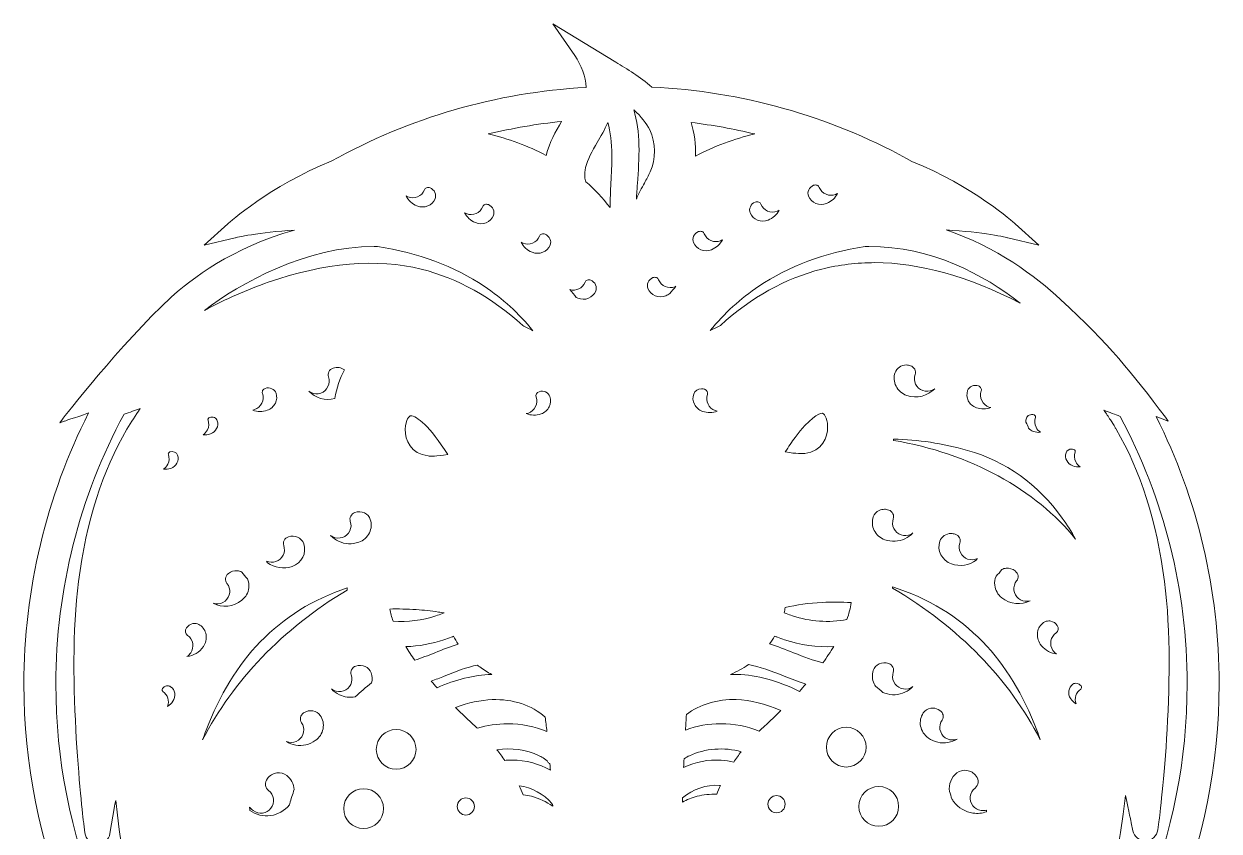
# Model space of a CAD drawing. Header units: millimetres. Extents: x 12 to 1208, y -339 to -12.
# Drawn here: x 924.1 to 1208.4, y -217.9 to -26 of the extents above; entities that cross this region are included whole.
import ezdxf

# ---------------------------------------------------------------- set-up
doc = ezdxf.new("R2010")
doc.units = ezdxf.units.MM
doc.header["$MEASUREMENT"] = 0
doc.layers.add('Layer 1', color=7, linetype='Continuous')

msp = doc.modelspace()

# ---------------------------------------------------------------- linework, layer by layer
at = {"layer": 'Layer 1', "lineweight": 0}
for points, knots in [([(1193.37, -119.29), (1193.37, -119.29), (1196.27, -120.38), (1196.27, -120.38), (1196.27, -120.38), (1195.59, -119.48), (1195.59, -119.48), (1187.51, -108.81), (1182.37, -102.26), (1170.65, -91.47), (1164.73, -86.02), (1155.32, -78.9), (1143.41, -74.96), (1152.22, -75.4), (1158.07, -76.81), (1158.13, -76.82), (1158.13, -76.82), (1165.46, -78.61), (1165.46, -78.61), (1165.46, -78.61), (1159.82, -73.47), (1159.82, -73.47), (1159.72, -73.38), (1149.64, -64.37), (1135.31, -58.65), (1135.31, -58.65), (1134.03, -57.95), (1134.03, -57.95), (1115.3, -47.76), (1094.91, -42.05), (1073.42, -40.99), (1070.67, -38.58), (1067.59, -36.71), (1064.86, -35.06), (1064.86, -35.06), (1049.9, -25.98), (1049.9, -25.98), (1049.9, -25.98), (1055.11, -33.5), (1055.11, -33.5), (1056.73, -35.84), (1057.69, -38.51), (1057.83, -41.06), (1036.29, -42.3), (1015.89, -48.22), (997.21, -58.63), (982.67, -64.42), (972.74, -73.38), (972.64, -73.47), (972.64, -73.47), (967, -78.61), (967, -78.61), (967, -78.61), (974.33, -76.83), (974.33, -76.83), (974.39, -76.81), (980.01, -75.47), (988.45, -75), (973.58, -79.15), (963.74, -86.71), (959.06, -91.02), (947.24, -101.9), (933.43, -119.75), (933.29, -119.93), (933.29, -119.93), (932.63, -120.79), (932.63, -120.79), (932.63, -120.79), (933.65, -120.44), (933.65, -120.44), (933.65, -120.44), (936.04, -119.64), (939.5, -118.47), (929.42, -138.23), (924.1, -160.5), (924.1, -182.93), (924.1, -220.9), (938.89, -256.59), (965.73, -283.43), (986.22, -303.93), (1011.99, -317.5), (1040.25, -322.69), (1052.45, -331.13), (1065.93, -339.01), (1066.07, -339.09), (1066.07, -339.09), (1066.22, -339.18), (1066.22, -339.18), (1066.22, -339.18), (1066.38, -339.1), (1066.38, -339.1), (1066.51, -339.03), (1079.47, -332.46), (1093.16, -322.51), (1121.05, -317.19), (1146.48, -303.68), (1166.73, -283.43), (1193.58, -256.59), (1208.36, -220.9), (1208.36, -182.93), (1208.36, -160.5), (1203.32, -139.09), (1193.37, -119.29)], [0, 0, 0, 0, 1, 1, 1, 2, 2, 2, 3, 3, 3, 4, 4, 4, 5, 5, 5, 6, 6, 6, 7, 7, 7, 8, 8, 8, 9, 9, 9, 10, 10, 10, 11, 11, 11, 12, 12, 12, 13, 13, 13, 14, 14, 14, 15, 15, 15, 16, 16, 16, 17, 17, 17, 18, 18, 18, 19, 19, 19, 20, 20, 20, 21, 21, 21, 22, 22, 22, 23, 23, 23, 24, 24, 24, 25, 25, 25, 26, 26, 26, 27, 27, 27, 28, 28, 28, 29, 29, 29, 30, 30, 30, 31, 31, 31, 32, 32, 32, 33, 33, 33, 34, 34, 34, 34]), ([(1069.77, -67.62), (1069.84, -66.38), (1069.93, -65.14), (1070.02, -63.92), (1070.24, -60.96), (1070.46, -57.89), (1070.38, -54.82), (1070.31, -51.77), (1069.9, -48.96), (1069.18, -46.43), (1070.93, -48), (1072.15, -49.55), (1072.94, -51.19), (1074.41, -54.26), (1074.45, -58.09), (1073.03, -61.18), (1072.66, -62), (1072.17, -62.91), (1071.68, -63.81), (1071.03, -65.03), (1070.35, -66.28), (1069.77, -67.62)], [0, 0, 0, 0, 1, 1, 1, 2, 2, 2, 3, 3, 3, 4, 4, 4, 5, 5, 5, 6, 6, 6, 7, 7, 7, 7]), ([(1051.99, -49.16), (1050.57, -51.61), (1049.09, -54.15), (1048.29, -57.23), (1043.89, -54.94), (1039.28, -53.23), (1034.55, -52.14), (1040.28, -50.77), (1046.12, -49.77), (1052, -49.15), (1052, -49.15), (1052, -49.16), (1051.99, -49.16)], [0, 0, 0, 0, 1, 1, 1, 2, 2, 2, 3, 3, 3, 4, 4, 4, 4]), ([(1057.69, -60.14), (1058.1, -58.24), (1059.31, -56.16), (1060.47, -54.16), (1061.31, -52.72), (1062.22, -51.15), (1062.98, -49.4), (1063.58, -51.64), (1063.9, -54.23), (1063.93, -57.23), (1063.96, -59.36), (1063.84, -61.58), (1063.72, -63.73), (1063.62, -65.68), (1063.51, -67.66), (1063.5, -69.65), (1061.8, -67.38), (1059.87, -65.32), (1057.75, -63.49), (1057.46, -63.04), (1057.36, -61.7), (1057.69, -60.14)], [0, 0, 0, 0, 1, 1, 1, 2, 2, 2, 3, 3, 3, 4, 4, 4, 5, 5, 5, 6, 6, 6, 7, 7, 7, 7]), ([(1097.91, -52.14), (1093.06, -53.26), (1088.34, -55.03), (1083.83, -57.41), (1083.96, -54.69), (1083.6, -51.94), (1082.78, -49.41), (1087.87, -50.03), (1092.93, -50.95), (1097.91, -52.14)], [0, 0, 0, 0, 1, 1, 1, 2, 2, 2, 3, 3, 3, 3]), ([(1015.44, -67.1), (1016.19, -67.4), (1017, -67.39), (1017.74, -67.08), (1018.48, -66.76), (1019.05, -66.18), (1019.35, -65.44), (1019.44, -65.21), (1019.62, -65.04), (1019.86, -64.94), (1020.12, -64.83), (1020.42, -64.83), (1020.69, -64.95), (1021.22, -65.16), (1021.63, -65.55), (1021.85, -66.05), (1022.06, -66.53), (1022.08, -67.06), (1021.89, -67.53), (1021.23, -69.16), (1019.3, -69.92), (1017.59, -69.23), (1016.45, -68.77), (1015.54, -67.94), (1014.99, -66.87), (1015.13, -66.95), (1015.29, -67.03), (1015.44, -67.1)], [0, 0, 0, 0, 1, 1, 1, 2, 2, 2, 3, 3, 3, 4, 4, 4, 5, 5, 5, 6, 6, 6, 7, 7, 7, 8, 8, 8, 9, 9, 9, 9]), ([(1110.76, -65.45), (1110.98, -64.95), (1111.39, -64.56), (1111.92, -64.35), (1112.06, -64.29), (1112.2, -64.26), (1112.34, -64.26), (1112.48, -64.26), (1112.62, -64.29), (1112.75, -64.34), (1112.99, -64.44), (1113.16, -64.61), (1113.26, -64.84), (1113.56, -65.58), (1114.13, -66.16), (1114.87, -66.48), (1115.61, -66.79), (1116.42, -66.8), (1117.16, -66.5), (1117.32, -66.43), (1117.47, -66.36), (1117.62, -66.27), (1117.07, -67.34), (1116.16, -68.17), (1115.01, -68.63), (1113.3, -69.32), (1111.38, -68.56), (1110.72, -66.93), (1110.53, -66.46), (1110.54, -65.93), (1110.76, -65.45)], [0, 0, 0, 0, 1, 1, 1, 2, 2, 2, 3, 3, 3, 4, 4, 4, 5, 5, 5, 6, 6, 6, 7, 7, 7, 8, 8, 8, 9, 9, 9, 10, 10, 10, 10]), ([(1029.33, -71.08), (1030.87, -71.7), (1032.62, -70.95), (1033.24, -69.42), (1033.33, -69.19), (1033.51, -69.02), (1033.75, -68.92), (1034.01, -68.82), (1034.31, -68.82), (1034.58, -68.93), (1035.1, -69.14), (1035.51, -69.53), (1035.73, -70.03), (1035.95, -70.51), (1035.96, -71.04), (1035.77, -71.51), (1035.46, -72.29), (1034.84, -72.9), (1034.04, -73.23), (1033.22, -73.56), (1032.31, -73.55), (1031.48, -73.22), (1030.34, -72.76), (1029.43, -71.92), (1028.88, -70.85), (1029.02, -70.94), (1029.18, -71.02), (1029.33, -71.08)], [0, 0, 0, 0, 1, 1, 1, 2, 2, 2, 3, 3, 3, 4, 4, 4, 5, 5, 5, 6, 6, 6, 7, 7, 7, 8, 8, 8, 9, 9, 9, 9]), ([(1098.46, -68.24), (1098.6, -68.24), (1098.73, -68.27), (1098.86, -68.32), (1099.1, -68.42), (1099.28, -68.59), (1099.37, -68.82), (1099.99, -70.36), (1101.74, -71.1), (1103.27, -70.48), (1103.43, -70.42), (1103.58, -70.34), (1103.73, -70.25), (1103.18, -71.32), (1102.27, -72.16), (1101.13, -72.62), (1099.42, -73.31), (1097.49, -72.54), (1096.83, -70.91), (1096.64, -70.44), (1096.66, -69.91), (1096.88, -69.43), (1097.1, -68.93), (1097.51, -68.54), (1098.03, -68.33), (1098.17, -68.27), (1098.31, -68.24), (1098.46, -68.24)], [0, 0, 0, 0, 1, 1, 1, 2, 2, 2, 3, 3, 3, 4, 4, 4, 5, 5, 5, 6, 6, 6, 7, 7, 7, 8, 8, 8, 9, 9, 9, 9]), ([(1049.25, -78.54), (1048.93, -79.33), (1048.32, -79.93), (1047.51, -80.26), (1046.7, -80.59), (1045.79, -80.58), (1044.96, -80.25), (1043.81, -79.79), (1042.9, -78.95), (1042.35, -77.88), (1042.49, -77.97), (1042.65, -78.05), (1042.81, -78.11), (1043.55, -78.41), (1044.36, -78.41), (1045.1, -78.09), (1045.84, -77.78), (1046.41, -77.2), (1046.71, -76.45), (1046.81, -76.23), (1046.98, -76.05), (1047.22, -75.96), (1047.48, -75.85), (1047.78, -75.85), (1048.06, -75.96), (1048.58, -76.17), (1048.99, -76.57), (1049.22, -77.07), (1049.43, -77.55), (1049.44, -78.07), (1049.25, -78.54)], [0, 0, 0, 0, 1, 1, 1, 2, 2, 2, 3, 3, 3, 4, 4, 4, 5, 5, 5, 6, 6, 6, 7, 7, 7, 8, 8, 8, 9, 9, 9, 10, 10, 10, 10]), ([(1083.39, -76.47), (1083.61, -75.97), (1084.03, -75.57), (1084.55, -75.36), (1084.69, -75.3), (1084.84, -75.28), (1084.98, -75.28), (1085.12, -75.28), (1085.26, -75.3), (1085.39, -75.36), (1085.63, -75.45), (1085.8, -75.63), (1085.89, -75.86), (1086.2, -76.6), (1086.77, -77.18), (1087.51, -77.49), (1088.25, -77.81), (1089.06, -77.81), (1089.8, -77.51), (1089.96, -77.45), (1090.11, -77.37), (1090.26, -77.28), (1089.71, -78.35), (1088.79, -79.19), (1087.65, -79.65), (1085.94, -80.34), (1084.02, -79.57), (1083.36, -77.94), (1083.17, -77.48), (1083.18, -76.95), (1083.39, -76.47)], [0, 0, 0, 0, 1, 1, 1, 2, 2, 2, 3, 3, 3, 4, 4, 4, 5, 5, 5, 6, 6, 6, 7, 7, 7, 8, 8, 8, 9, 9, 9, 10, 10, 10, 10]), ([(1007.42, -78.87), (1007.67, -78.87), (1007.93, -78.87), (1008.17, -78.88), (1017.92, -80.41), (1026.47, -83.59), (1033.58, -88.33), (1037.92, -91.23), (1041.79, -94.77), (1045.14, -98.9), (1044.35, -98.47), (1043.54, -98.06), (1042.73, -97.67), (1035.38, -90.95), (1027.27, -86.45), (1018.61, -84.28), (1008.17, -81.65), (995.58, -82.73), (982.23, -87.38), (977.22, -89.13), (972.13, -91.37), (967.03, -94.07), (975.62, -87.54), (991.24, -78.87), (1007.42, -78.87)], [0, 0, 0, 0, 1, 1, 1, 2, 2, 2, 3, 3, 3, 4, 4, 4, 5, 5, 5, 6, 6, 6, 7, 7, 7, 8, 8, 8, 8]), ([(1124.34, -78.89), (1124.58, -78.88), (1124.82, -78.87), (1125.06, -78.87), (1140.02, -78.87), (1152.41, -85.62), (1161.05, -92.35), (1148.76, -86.03), (1136.96, -82.73), (1126.52, -82.73), (1122.21, -82.73), (1117.95, -83.25), (1113.85, -84.28), (1105.2, -86.45), (1097.09, -90.95), (1089.74, -97.67), (1088.93, -98.06), (1088.13, -98.47), (1087.33, -98.89), (1090.68, -94.77), (1094.55, -91.23), (1098.89, -88.33), (1105.98, -83.6), (1114.49, -80.42), (1124.19, -78.89), (1124.19, -78.89), (1124.34, -78.89), (1124.34, -78.89)], [0, 0, 0, 0, 1, 1, 1, 2, 2, 2, 3, 3, 3, 4, 4, 4, 5, 5, 5, 6, 6, 6, 7, 7, 7, 8, 8, 8, 9, 9, 9, 9]), ([(1060.1, -89.48), (1059.79, -90.25), (1059.17, -90.86), (1058.38, -91.19), (1057.56, -91.52), (1056.64, -91.52), (1055.81, -91.18), (1055.7, -91.14), (1055.6, -91.09), (1055.48, -91.03), (1055, -90.4), (1054.5, -89.77), (1053.98, -89.15), (1055.43, -89.56), (1056.99, -88.81), (1057.57, -87.39), (1057.66, -87.16), (1057.83, -86.98), (1058.08, -86.89), (1058.34, -86.78), (1058.63, -86.78), (1058.91, -86.89), (1059.43, -87.1), (1059.84, -87.5), (1060.06, -88), (1060.28, -88.48), (1060.29, -89.01), (1060.1, -89.48)], [0, 0, 0, 0, 1, 1, 1, 2, 2, 2, 3, 3, 3, 4, 4, 4, 5, 5, 5, 6, 6, 6, 7, 7, 7, 8, 8, 8, 9, 9, 9, 9]), ([(1077.72, -90.09), (1077.42, -90.29), (1077.11, -90.45), (1076.8, -90.58), (1075.96, -90.92), (1075.05, -90.92), (1074.23, -90.59), (1073.43, -90.26), (1072.82, -89.65), (1072.51, -88.88), (1072.32, -88.41), (1072.33, -87.88), (1072.54, -87.4), (1072.77, -86.9), (1073.18, -86.5), (1073.7, -86.29), (1073.84, -86.24), (1073.98, -86.21), (1074.13, -86.21), (1074.27, -86.21), (1074.4, -86.23), (1074.53, -86.29), (1074.77, -86.39), (1074.95, -86.56), (1075.04, -86.79), (1075.66, -88.32), (1077.41, -89.06), (1078.95, -88.44), (1079.03, -88.41), (1079.1, -88.38), (1079.18, -88.34), (1078.68, -88.91), (1078.19, -89.5), (1077.72, -90.09)], [0, 0, 0, 0, 1, 1, 1, 2, 2, 2, 3, 3, 3, 4, 4, 4, 5, 5, 5, 6, 6, 6, 7, 7, 7, 8, 8, 8, 9, 9, 9, 10, 10, 10, 11, 11, 11, 11]), ([(996.54, -109.91), (996.25, -109.08), (996.74, -108.14), (997.64, -107.83), (998.58, -107.5), (999.59, -107.65), (1000.34, -108.2), (999.24, -110.22), (998.46, -112.55), (998.07, -115.04), (995.76, -115.65), (993.39, -114.92), (991.89, -113.29), (992.05, -113.41), (992.22, -113.52), (992.41, -113.61), (993.13, -113.96), (993.94, -114), (994.7, -113.74), (995.46, -113.47), (996.07, -112.93), (996.41, -112.21), (996.76, -111.49), (996.81, -110.67), (996.54, -109.91)], [0, 0, 0, 0, 1, 1, 1, 2, 2, 2, 3, 3, 3, 4, 4, 4, 5, 5, 5, 6, 6, 6, 7, 7, 7, 8, 8, 8, 8]), ([(1136.19, -111.61), (1136.54, -112.33), (1137.15, -112.87), (1137.9, -113.14), (1138.66, -113.4), (1139.48, -113.36), (1140.2, -113.01), (1140.39, -112.92), (1140.56, -112.81), (1140.72, -112.69), (1139.12, -114.43), (1136.51, -115.14), (1134.06, -114.29), (1132.94, -113.9), (1132.04, -113.11), (1131.52, -112.07), (1131.02, -111.06), (1130.94, -109.92), (1131.31, -108.88), (1131.69, -107.79), (1132.76, -107.06), (1133.97, -107.06), (1134.3, -107.06), (1134.64, -107.11), (1134.96, -107.23), (1135.86, -107.54), (1136.36, -108.48), (1136.06, -109.31), (1135.8, -110.07), (1135.85, -110.89), (1136.19, -111.61)], [0, 0, 0, 0, 1, 1, 1, 2, 2, 2, 3, 3, 3, 4, 4, 4, 5, 5, 5, 6, 6, 6, 7, 7, 7, 8, 8, 8, 9, 9, 9, 10, 10, 10, 10]), ([(980.83, -113.84), (980.75, -113.62), (980.77, -113.38), (980.88, -113.15), (981, -112.9), (981.22, -112.71), (981.5, -112.62), (982.03, -112.43), (982.59, -112.46), (983.08, -112.69), (983.55, -112.91), (983.9, -113.29), (984.06, -113.76), (984.33, -114.54), (984.28, -115.39), (983.9, -116.15), (983.51, -116.93), (982.82, -117.53), (981.98, -117.82), (980.84, -118.22), (979.64, -118.2), (978.55, -117.78), (978.7, -117.76), (978.84, -117.72), (978.98, -117.67), (979.74, -117.4), (980.35, -116.86), (980.7, -116.14), (981.05, -115.41), (981.09, -114.6), (980.83, -113.84)], [0, 0, 0, 0, 1, 1, 1, 2, 2, 2, 3, 3, 3, 4, 4, 4, 5, 5, 5, 6, 6, 6, 7, 7, 7, 8, 8, 8, 9, 9, 9, 10, 10, 10, 10]), ([(1049.05, -116.99), (1048.65, -117.78), (1047.96, -118.38), (1047.11, -118.68), (1045.91, -119.1), (1044.67, -119.05), (1043.59, -118.62), (1043.76, -118.59), (1043.92, -118.55), (1044.08, -118.49), (1044.84, -118.23), (1045.45, -117.68), (1045.8, -116.96), (1046.15, -116.24), (1046.19, -115.43), (1045.93, -114.67), (1045.75, -114.17), (1046.06, -113.61), (1046.61, -113.42), (1047.69, -113.04), (1048.86, -113.56), (1049.21, -114.57), (1049.49, -115.36), (1049.43, -116.22), (1049.05, -116.99)], [0, 0, 0, 0, 1, 1, 1, 2, 2, 2, 3, 3, 3, 4, 4, 4, 5, 5, 5, 6, 6, 6, 7, 7, 7, 8, 8, 8, 8]), ([(1083.4, -113.97), (1083.66, -113.21), (1084.42, -112.69), (1085.28, -112.69), (1085.52, -112.69), (1085.76, -112.73), (1086, -112.82), (1086.55, -113.01), (1086.85, -113.57), (1086.68, -114.07), (1086.42, -114.83), (1086.46, -115.64), (1086.81, -116.36), (1087.16, -117.09), (1087.77, -117.63), (1088.52, -117.89), (1088.68, -117.95), (1088.85, -117.99), (1089.02, -118.02), (1087.94, -118.45), (1086.7, -118.5), (1085.5, -118.08), (1084.64, -117.78), (1083.96, -117.18), (1083.56, -116.39), (1083.18, -115.62), (1083.12, -114.76), (1083.4, -113.97)], [0, 0, 0, 0, 1, 1, 1, 2, 2, 2, 3, 3, 3, 4, 4, 4, 5, 5, 5, 6, 6, 6, 7, 7, 7, 8, 8, 8, 9, 9, 9, 9]), ([(1151.91, -115.54), (1152.26, -116.26), (1152.87, -116.8), (1153.62, -117.07), (1153.77, -117.12), (1153.91, -117.16), (1154.06, -117.18), (1152.97, -117.6), (1151.77, -117.62), (1150.63, -117.22), (1149.78, -116.93), (1149.1, -116.33), (1148.71, -115.55), (1148.33, -114.79), (1148.27, -113.94), (1148.55, -113.16), (1148.71, -112.69), (1149.06, -112.31), (1149.53, -112.09), (1149.8, -111.96), (1150.09, -111.9), (1150.4, -111.9), (1150.64, -111.9), (1150.88, -111.94), (1151.11, -112.02), (1151.39, -112.12), (1151.61, -112.3), (1151.73, -112.55), (1151.84, -112.78), (1151.86, -113.02), (1151.78, -113.24), (1151.52, -114), (1151.56, -114.82), (1151.91, -115.54)], [0, 0, 0, 0, 1, 1, 1, 2, 2, 2, 3, 3, 3, 4, 4, 4, 5, 5, 5, 6, 6, 6, 7, 7, 7, 8, 8, 8, 9, 9, 9, 10, 10, 10, 11, 11, 11, 11]), ([(971.1, -278.06), (945.69, -252.65), (931.7, -218.87), (931.7, -182.93), (931.7, -160.46), (937.31, -138.27), (947.93, -118.75), (949.28, -118.29), (950.57, -117.84), (951.78, -117.42), (950.65, -118.99), (949.58, -120.63), (948.59, -122.32), (942.8, -132.15), (938.93, -144.33), (937.08, -158.53), (934.08, -181.7), (938.3, -215.77), (938.34, -216.11), (938.34, -216.11), (938.62, -218.3), (938.62, -218.3), (938.81, -219.77), (940.06, -220.9), (941.52, -220.93), (941.52, -220.93), (941.6, -220.93), (941.6, -220.93), (943.07, -220.93), (944.31, -219.88), (944.56, -218.43), (944.56, -218.43), (945.64, -212.02), (945.64, -212.02), (945.67, -211.91), (945.78, -211.4), (945.96, -210.59), (947.73, -229.64), (952.35, -244.21), (952.41, -244.37), (952.41, -244.37), (956.66, -257.51), (956.66, -257.51), (957.1, -258.88), (958.46, -259.74), (959.9, -259.57), (961.33, -259.38), (962.43, -258.2), (962.51, -256.76), (962.51, -256.76), (962.61, -255), (962.61, -255), (962.61, -254.97), (962.69, -253.52), (962.84, -251.29), (967.4, -263.96), (974.9, -274.15), (980.71, -280.76), (984.24, -284.77), (988.23, -288.71), (992.55, -292.48), (992.89, -293.07), (993.43, -293.53), (994.07, -293.78), (1000.97, -299.62), (1006.76, -303.38), (1008.66, -304.56), (994.79, -297.97), (982, -288.96), (971.1, -278.06)], [0, 0, 0, 0, 1, 1, 1, 2, 2, 2, 3, 3, 3, 4, 4, 4, 5, 5, 5, 6, 6, 6, 7, 7, 7, 8, 8, 8, 9, 9, 9, 10, 10, 10, 11, 11, 11, 12, 12, 12, 13, 13, 13, 14, 14, 14, 15, 15, 15, 16, 16, 16, 17, 17, 17, 18, 18, 18, 19, 19, 19, 20, 20, 20, 21, 21, 21, 22, 22, 22, 23, 23, 23, 23]), ([(1014.81, -122.32), (1014.89, -119.97), (1015.78, -119.15), (1016.1, -119.13), (1017.4, -119.13), (1020.75, -121.61), (1024.89, -128.34), (1022.11, -128.78), (1020.81, -128.75), (1020.25, -128.68), (1016.1, -128.17), (1014.73, -124.93), (1014.81, -122.32)], [0, 0, 0, 0, 1, 1, 1, 2, 2, 2, 3, 3, 3, 4, 4, 4, 4]), ([(1105.18, -127.74), (1105.95, -126.5), (1106.72, -125.34), (1107.5, -124.29), (1110.86, -119.73), (1113.21, -118.52), (1114, -118.52), (1114, -118.52), (1114, -118.52), (1114, -118.52), (1114.29, -118.55), (1115.17, -119.39), (1115.25, -121.71), (1115.34, -124.32), (1113.97, -127.55), (1109.82, -128.07), (1109.26, -128.14), (1107.96, -128.17), (1105.18, -127.74)], [0, 0, 0, 0, 1, 1, 1, 2, 2, 2, 3, 3, 3, 4, 4, 4, 5, 5, 5, 6, 6, 6, 6]), ([(1161.36, -278.06), (1150.47, -288.95), (1137.7, -297.94), (1123.86, -304.54), (1127, -302.59), (1139.93, -294.18), (1151.75, -280.76), (1157.57, -274.15), (1165.07, -263.95), (1169.63, -251.29), (1169.77, -253.45), (1169.85, -254.89), (1169.86, -254.99), (1169.86, -254.99), (1169.95, -256.78), (1169.95, -256.78), (1170.04, -258.23), (1171.14, -259.41), (1172.59, -259.59), (1174.02, -259.76), (1175.37, -258.89), (1175.81, -257.52), (1175.81, -257.52), (1176.35, -255.81), (1176.35, -255.81), (1176.43, -255.57), (1183.49, -233.13), (1186.09, -209.44), (1186.91, -213.2), (1187.47, -215.87), (1187.48, -215.91), (1187.48, -215.91), (1187.87, -217.8), (1187.87, -217.8), (1188.17, -219.22), (1189.45, -220.21), (1190.92, -220.18), (1192.38, -220.13), (1193.59, -219.03), (1193.78, -217.58), (1193.78, -217.58), (1194.03, -215.67), (1194.03, -215.67), (1194.08, -215.34), (1198.45, -182.17), (1195.38, -158.53), (1193.54, -144.33), (1189.67, -132.15), (1183.88, -122.33), (1183.81, -122.21), (1183.75, -122.1), (1183.68, -122), (1183.68, -122), (1183.61, -121.88), (1183.61, -121.88), (1183.3, -121.26), (1182.93, -120.67), (1182.52, -120.12), (1182.01, -119.34), (1181.49, -118.57), (1180.96, -117.81), (1182.34, -118.34), (1183.65, -118.83), (1184.8, -119.27), (1195.24, -138.66), (1200.76, -160.66), (1200.76, -182.93), (1200.76, -218.87), (1186.77, -252.65), (1161.36, -278.06)], [0, 0, 0, 0, 1, 1, 1, 2, 2, 2, 3, 3, 3, 4, 4, 4, 5, 5, 5, 6, 6, 6, 7, 7, 7, 8, 8, 8, 9, 9, 9, 10, 10, 10, 11, 11, 11, 12, 12, 12, 13, 13, 13, 14, 14, 14, 15, 15, 15, 16, 16, 16, 17, 17, 17, 18, 18, 18, 19, 19, 19, 20, 20, 20, 21, 21, 21, 22, 22, 22, 23, 23, 23, 23]), ([(1162.53, -119.71), (1162.64, -119.39), (1162.88, -119.12), (1163.21, -118.97), (1163.56, -118.81), (1163.95, -118.79), (1164.34, -118.93), (1164.49, -118.98), (1164.61, -119.08), (1164.68, -119.22), (1164.72, -119.3), (1164.75, -119.42), (1164.71, -119.55), (1164.44, -120.31), (1164.49, -121.12), (1164.84, -121.84), (1165.08, -122.34), (1165.44, -122.75), (1165.89, -123.05), (1165.32, -123.11), (1164.73, -123.04), (1164.15, -122.84), (1163.72, -122.69), (1163.34, -122.44), (1163.05, -122.11), (1162.94, -121.59), (1162.72, -121.11), (1162.41, -120.68), (1162.38, -120.35), (1162.42, -120.02), (1162.53, -119.71)], [0, 0, 0, 0, 1, 1, 1, 2, 2, 2, 3, 3, 3, 4, 4, 4, 5, 5, 5, 6, 6, 6, 7, 7, 7, 8, 8, 8, 9, 9, 9, 10, 10, 10, 10]), ([(967.77, -122.44), (968.12, -121.72), (968.17, -120.91), (967.9, -120.15), (967.86, -120.02), (967.89, -119.89), (967.93, -119.82), (968, -119.68), (968.12, -119.58), (968.28, -119.52), (968.65, -119.39), (969.05, -119.41), (969.4, -119.57), (969.73, -119.72), (969.97, -119.99), (970.08, -120.31), (970.08, -120.31), (970.08, -120.31), (970.08, -120.31), (970.52, -121.57), (969.79, -122.97), (968.46, -123.44), (967.88, -123.64), (967.29, -123.7), (966.72, -123.65), (967.17, -123.35), (967.53, -122.94), (967.77, -122.44)], [0, 0, 0, 0, 1, 1, 1, 2, 2, 2, 3, 3, 3, 4, 4, 4, 5, 5, 5, 6, 6, 6, 7, 7, 7, 8, 8, 8, 9, 9, 9, 9]), ([(1171.07, -143.49), (1172.18, -145.04), (1173.23, -146.68), (1174.22, -148.43), (1164.87, -136.74), (1148.96, -127.97), (1130.89, -124.99), (1130.91, -124.88), (1130.93, -124.78), (1130.95, -124.67), (1136.73, -124.79), (1142.63, -125.69), (1148.5, -127.35), (1157.65, -129.93), (1165.24, -135.36), (1171.07, -143.49)], [0, 0, 0, 0, 1, 1, 1, 2, 2, 2, 3, 3, 3, 4, 4, 4, 5, 5, 5, 5]), ([(958.33, -130.65), (958.68, -129.92), (958.73, -129.11), (958.46, -128.35), (958.38, -128.11), (958.55, -127.83), (958.83, -127.73), (959.59, -127.46), (960.4, -127.82), (960.64, -128.51), (961.08, -129.77), (960.36, -131.18), (959.02, -131.64), (958.46, -131.84), (957.87, -131.9), (957.29, -131.84), (957.74, -131.55), (958.1, -131.14), (958.33, -130.65)], [0, 0, 0, 0, 1, 1, 1, 2, 2, 2, 3, 3, 3, 4, 4, 4, 5, 5, 5, 6, 6, 6, 6]), ([(1171.97, -127.91), (1172.15, -127.39), (1172.67, -127.04), (1173.27, -127.04), (1173.44, -127.04), (1173.61, -127.07), (1173.77, -127.13), (1174.06, -127.23), (1174.23, -127.52), (1174.14, -127.75), (1173.88, -128.51), (1173.93, -129.32), (1174.27, -130.05), (1174.51, -130.54), (1174.87, -130.95), (1175.31, -131.24), (1174.74, -131.3), (1174.14, -131.24), (1173.58, -131.04), (1172.25, -130.58), (1171.53, -129.17), (1171.97, -127.91)], [0, 0, 0, 0, 1, 1, 1, 2, 2, 2, 3, 3, 3, 4, 4, 4, 5, 5, 5, 6, 6, 6, 7, 7, 7, 7]), ([(1001.73, -144.23), (1001.6, -143.83), (1001.63, -143.4), (1001.82, -143.02), (1002.02, -142.61), (1002.38, -142.29), (1002.83, -142.14), (1003.58, -141.88), (1004.38, -141.91), (1005.08, -142.24), (1005.75, -142.55), (1006.25, -143.1), (1006.49, -143.79), (1006.85, -144.83), (1006.78, -145.97), (1006.27, -146.98), (1005.76, -148.02), (1004.85, -148.81), (1003.73, -149.2), (1002.15, -149.75), (1000.45, -149.67), (998.96, -148.98), (998.23, -148.63), (997.59, -148.16), (997.06, -147.59), (997.23, -147.71), (997.41, -147.82), (997.6, -147.92), (998.32, -148.26), (999.13, -148.31), (999.89, -148.05), (1000.65, -147.78), (1001.26, -147.24), (1001.6, -146.52), (1001.95, -145.8), (1002, -144.98), (1001.73, -144.23)], [0, 0, 0, 0, 1, 1, 1, 2, 2, 2, 3, 3, 3, 4, 4, 4, 5, 5, 5, 6, 6, 6, 7, 7, 7, 8, 8, 8, 9, 9, 9, 10, 10, 10, 11, 11, 11, 12, 12, 12, 12]), ([(1131, -145.92), (1131.35, -146.64), (1131.96, -147.18), (1132.72, -147.45), (1133.48, -147.71), (1134.29, -147.67), (1135.01, -147.32), (1135.2, -147.22), (1135.38, -147.11), (1135.54, -146.99), (1135.02, -147.56), (1134.38, -148.03), (1133.65, -148.38), (1132.15, -149.07), (1130.46, -149.15), (1128.87, -148.6), (1127.75, -148.21), (1126.85, -147.42), (1126.34, -146.38), (1125.83, -145.37), (1125.75, -144.23), (1126.12, -143.19), (1126.36, -142.5), (1126.86, -141.95), (1127.53, -141.64), (1127.92, -141.46), (1128.34, -141.36), (1128.77, -141.36), (1129.11, -141.36), (1129.45, -141.42), (1129.78, -141.54), (1130.22, -141.69), (1130.58, -142.01), (1130.79, -142.42), (1130.98, -142.8), (1131.01, -143.23), (1130.87, -143.62), (1130.61, -144.38), (1130.66, -145.2), (1131, -145.92)], [0, 0, 0, 0, 1, 1, 1, 2, 2, 2, 3, 3, 3, 4, 4, 4, 5, 5, 5, 6, 6, 6, 7, 7, 7, 8, 8, 8, 9, 9, 9, 10, 10, 10, 11, 11, 11, 12, 12, 12, 13, 13, 13, 13]), ([(985.9, -149.98), (985.76, -149.58), (985.79, -149.16), (985.98, -148.77), (986.19, -148.36), (986.55, -148.04), (987, -147.89), (988.51, -147.36), (990.15, -148.1), (990.65, -149.54), (991.42, -151.72), (990.18, -154.15), (987.9, -154.95), (985.91, -155.65), (983.67, -155.3), (982.03, -154.06), (981.94, -153.93), (981.85, -153.8), (981.76, -153.67), (981.76, -153.67), (981.76, -153.67), (981.76, -153.67), (982.49, -154.02), (983.3, -154.06), (984.05, -153.8), (984.81, -153.53), (985.42, -152.99), (985.77, -152.27), (986.12, -151.55), (986.16, -150.73), (985.9, -149.98)], [0, 0, 0, 0, 1, 1, 1, 2, 2, 2, 3, 3, 3, 4, 4, 4, 5, 5, 5, 6, 6, 6, 7, 7, 7, 8, 8, 8, 9, 9, 9, 10, 10, 10, 10]), ([(1146.84, -151.67), (1147.19, -152.39), (1147.8, -152.93), (1148.55, -153.2), (1149.31, -153.46), (1150.12, -153.42), (1150.84, -153.07), (1150.84, -153.07), (1150.84, -153.07), (1150.84, -153.07), (1150.75, -153.2), (1150.67, -153.33), (1150.58, -153.46), (1148.94, -154.7), (1146.7, -155.05), (1144.71, -154.35), (1142.43, -153.55), (1141.19, -151.12), (1141.95, -148.94), (1142.34, -147.85), (1143.4, -147.12), (1144.61, -147.12), (1144.95, -147.12), (1145.29, -147.17), (1145.61, -147.29), (1146.06, -147.44), (1146.42, -147.76), (1146.63, -148.17), (1146.82, -148.56), (1146.85, -148.98), (1146.71, -149.38), (1146.45, -150.13), (1146.49, -150.95), (1146.84, -151.67)], [0, 0, 0, 0, 1, 1, 1, 2, 2, 2, 3, 3, 3, 4, 4, 4, 5, 5, 5, 6, 6, 6, 7, 7, 7, 8, 8, 8, 9, 9, 9, 10, 10, 10, 11, 11, 11, 11]), ([(972.4, -158.97), (972.14, -158.65), (972.02, -158.23), (972.07, -157.8), (972.13, -157.35), (972.36, -156.93), (972.73, -156.63), (973.34, -156.14), (974.11, -155.9), (974.88, -155.97), (975.24, -156.01), (975.59, -156.11), (975.91, -156.28), (976.31, -156.85), (976.78, -157.39), (977.29, -157.88), (977.58, -158.55), (977.69, -159.29), (977.6, -160.04), (977.46, -161.19), (976.88, -162.23), (975.96, -162.98), (973.94, -164.61), (971.24, -164.82), (969.15, -163.71), (969.34, -163.77), (969.54, -163.82), (969.75, -163.84), (970.54, -163.92), (971.32, -163.69), (971.95, -163.19), (973.24, -162.15), (973.44, -160.26), (972.4, -158.97)], [0, 0, 0, 0, 1, 1, 1, 2, 2, 2, 3, 3, 3, 4, 4, 4, 5, 5, 5, 6, 6, 6, 7, 7, 7, 8, 8, 8, 9, 9, 9, 10, 10, 10, 11, 11, 11, 11]), ([(1160.66, -162.59), (1161.28, -163.09), (1162.06, -163.32), (1162.86, -163.24), (1163.07, -163.22), (1163.27, -163.17), (1163.46, -163.11), (1161.36, -164.21), (1158.67, -164.01), (1156.65, -162.38), (1155.73, -161.64), (1155.15, -160.59), (1155.01, -159.44), (1154.92, -158.69), (1155.03, -157.95), (1155.32, -157.28), (1155.83, -156.79), (1156.29, -156.25), (1156.7, -155.68), (1157.02, -155.51), (1157.37, -155.41), (1157.73, -155.37), (1158.5, -155.3), (1159.27, -155.54), (1159.88, -156.03), (1160.25, -156.33), (1160.48, -156.75), (1160.54, -157.2), (1160.59, -157.63), (1160.47, -158.05), (1160.21, -158.37), (1159.17, -159.66), (1159.37, -161.55), (1160.66, -162.59)], [0, 0, 0, 0, 1, 1, 1, 2, 2, 2, 3, 3, 3, 4, 4, 4, 5, 5, 5, 6, 6, 6, 7, 7, 7, 8, 8, 8, 9, 9, 9, 10, 10, 10, 11, 11, 11, 11]), ([(966.61, -196.2), (966.89, -195.41), (967.17, -194.62), (967.46, -193.85), (970.61, -185.5), (974.93, -178.44), (980.31, -172.88), (985.94, -167.06), (992.89, -162.75), (1000.99, -160.06), (1000.98, -160.23), (1000.97, -160.4), (1000.96, -160.57), (985.61, -169.79), (973.81, -182.12), (966.61, -196.2)], [0, 0, 0, 0, 1, 1, 1, 2, 2, 2, 3, 3, 3, 4, 4, 4, 5, 5, 5, 5]), ([(1130.71, -160.1), (1130.7, -160), (1130.69, -159.9), (1130.68, -159.8), (1139.12, -162.47), (1146.34, -166.87), (1152.15, -172.88), (1157.53, -178.44), (1161.86, -185.5), (1165.01, -193.85), (1165.29, -194.61), (1165.57, -195.39), (1165.84, -196.17), (1158.53, -181.85), (1146.45, -169.37), (1130.71, -160.1)], [0, 0, 0, 0, 1, 1, 1, 2, 2, 2, 3, 3, 3, 4, 4, 4, 5, 5, 5, 5]), ([(1113.99, -163.5), (1116.23, -163.39), (1118.48, -163.41), (1120.85, -163.56), (1120.68, -164.83), (1120.34, -166.18), (1119.84, -167.59), (1115.56, -168.38), (1110.99, -168.06), (1106.92, -166.7), (1106.42, -166.53), (1105.9, -166.34), (1105.39, -166.15), (1105.23, -166.09), (1105.07, -166.03), (1104.9, -165.97), (1105, -165.56), (1105.08, -165.15), (1105.16, -164.74), (1107.86, -164.07), (1110.76, -163.66), (1113.99, -163.5)], [0, 0, 0, 0, 1, 1, 1, 2, 2, 2, 3, 3, 3, 4, 4, 4, 5, 5, 5, 6, 6, 6, 7, 7, 7, 7]), ([(1017.43, -165.22), (1019.18, -165.33), (1020.94, -165.52), (1022.67, -165.78), (1023.11, -165.85), (1023.57, -165.92), (1024.03, -166), (1023.89, -166.05), (1023.76, -166.1), (1023.63, -166.15), (1023.13, -166.33), (1022.61, -166.53), (1022.1, -166.7), (1018.89, -167.77), (1015.38, -168.21), (1011.93, -167.95), (1011.57, -166.97), (1011.29, -166.01), (1011.1, -165.08), (1013.12, -165.03), (1015.2, -165.08), (1017.43, -165.22)], [0, 0, 0, 0, 1, 1, 1, 2, 2, 2, 3, 3, 3, 4, 4, 4, 5, 5, 5, 6, 6, 6, 7, 7, 7, 7]), ([(962.76, -169.57), (963.13, -169.03), (963.67, -168.67), (964.3, -168.54), (964.45, -168.52), (964.6, -168.5), (964.74, -168.5), (965.18, -168.5), (965.61, -168.63), (965.97, -168.88), (966.75, -169.41), (967.26, -170.23), (967.43, -171.19), (967.59, -172.16), (967.37, -173.16), (966.8, -173.99), (965.85, -175.36), (964.4, -176.18), (962.89, -176.35), (963.24, -176.14), (963.54, -175.85), (963.77, -175.51), (964.23, -174.85), (964.4, -174.05), (964.25, -173.27), (964.11, -172.48), (963.66, -171.79), (963, -171.34), (962.46, -170.96), (962.34, -170.17), (962.76, -169.57)], [0, 0, 0, 0, 1, 1, 1, 2, 2, 2, 3, 3, 3, 4, 4, 4, 5, 5, 5, 6, 6, 6, 7, 7, 7, 8, 8, 8, 9, 9, 9, 10, 10, 10, 10]), ([(1168.84, -174.91), (1169.07, -175.25), (1169.37, -175.54), (1169.72, -175.75), (1169.57, -175.74), (1169.42, -175.71), (1169.27, -175.68), (1167.86, -175.4), (1166.64, -174.59), (1165.81, -173.39), (1165.24, -172.56), (1165.02, -171.57), (1165.18, -170.59), (1165.34, -169.63), (1165.86, -168.82), (1166.63, -168.28), (1167, -168.03), (1167.42, -167.9), (1167.86, -167.9), (1168.01, -167.9), (1168.16, -167.92), (1168.31, -167.95), (1168.94, -168.07), (1169.48, -168.43), (1169.85, -168.97), (1170.26, -169.57), (1170.15, -170.36), (1169.6, -170.74), (1168.94, -171.19), (1168.5, -171.88), (1168.36, -172.67), (1168.21, -173.45), (1168.38, -174.25), (1168.84, -174.91)], [0, 0, 0, 0, 1, 1, 1, 2, 2, 2, 3, 3, 3, 4, 4, 4, 5, 5, 5, 6, 6, 6, 7, 7, 7, 8, 8, 8, 9, 9, 9, 10, 10, 10, 11, 11, 11, 11]), ([(1017.07, -177.24), (1016.29, -176.15), (1015.57, -175.06), (1014.93, -174.01), (1018.04, -173.91), (1021.09, -173.36), (1024.01, -172.38), (1024.6, -172.19), (1025.19, -171.97), (1025.71, -171.78), (1025.9, -171.7), (1026.1, -171.63), (1026.29, -171.56), (1026.62, -172.19), (1026.98, -172.81), (1027.39, -173.42), (1025.51, -174.01), (1023.67, -174.74), (1021.87, -175.46), (1020.28, -176.09), (1018.64, -176.73), (1017.07, -177.24)], [0, 0, 0, 0, 1, 1, 1, 2, 2, 2, 3, 3, 3, 4, 4, 4, 5, 5, 5, 6, 6, 6, 7, 7, 7, 7]), ([(1107.14, -175.45), (1105.28, -174.72), (1103.38, -173.96), (1101.44, -173.36), (1101.87, -172.77), (1102.27, -172.16), (1102.64, -171.53), (1102.86, -171.61), (1103.09, -171.69), (1103.32, -171.78), (1103.84, -171.97), (1104.42, -172.19), (1105.01, -172.38), (1108.74, -173.64), (1112.69, -174.19), (1116.73, -173.99), (1115.96, -175.25), (1115.09, -176.54), (1114.13, -177.86), (1111.94, -177.35), (1109.6, -176.43), (1107.14, -175.45)], [0, 0, 0, 0, 1, 1, 1, 2, 2, 2, 3, 3, 3, 4, 4, 4, 5, 5, 5, 6, 6, 6, 7, 7, 7, 7]), ([(999.18, -185.47), (998.44, -185.12), (997.8, -184.65), (997.28, -184.08), (997.45, -184.2), (997.62, -184.32), (997.82, -184.41), (998.54, -184.75), (999.35, -184.8), (1000.11, -184.54), (1000.86, -184.27), (1001.47, -183.73), (1001.82, -183.01), (1002.17, -182.29), (1002.21, -181.47), (1001.95, -180.71), (1001.81, -180.32), (1001.84, -179.89), (1002.03, -179.51), (1002.24, -179.1), (1002.6, -178.78), (1003.05, -178.63), (1003.8, -178.37), (1004.59, -178.4), (1005.29, -178.73), (1005.96, -179.04), (1006.47, -179.59), (1006.71, -180.28), (1006.97, -181.04), (1007.01, -181.85), (1006.8, -182.63), (1005.44, -183.69), (1004.13, -184.81), (1002.89, -185.96), (1001.62, -186.18), (1000.34, -186.01), (999.18, -185.47)], [0, 0, 0, 0, 1, 1, 1, 2, 2, 2, 3, 3, 3, 4, 4, 4, 5, 5, 5, 6, 6, 6, 7, 7, 7, 8, 8, 8, 9, 9, 9, 10, 10, 10, 11, 11, 11, 12, 12, 12, 12]), ([(1024.09, -181.03), (1026.86, -179.93), (1029.48, -178.89), (1031.95, -178.41), (1032.14, -178.56), (1032.32, -178.71), (1032.51, -178.85), (1033.41, -179.5), (1034.36, -180.09), (1035.36, -180.61), (1035.32, -180.61), (1035.29, -180.61), (1035.26, -180.61), (1031.14, -180.76), (1026.8, -181.82), (1022.35, -183.78), (1021.88, -183.26), (1021.43, -182.74), (1020.99, -182.23), (1022.04, -181.84), (1023.08, -181.43), (1024.09, -181.03)], [0, 0, 0, 0, 1, 1, 1, 2, 2, 2, 3, 3, 3, 4, 4, 4, 5, 5, 5, 6, 6, 6, 7, 7, 7, 7]), ([(1093.75, -180.61), (1093.44, -180.6), (1093.13, -180.6), (1092.83, -180.6), (1092.6, -180.6), (1092.37, -180.6), (1092.15, -180.61), (1093.65, -179.99), (1095.09, -179.21), (1096.42, -178.3), (1099.07, -178.71), (1101.92, -179.84), (1104.93, -181.03), (1106.6, -181.69), (1108.32, -182.37), (1110.06, -182.94), (1109.57, -183.51), (1109.06, -184.08), (1108.54, -184.65), (1103.44, -182.14), (1098.47, -180.78), (1093.75, -180.61)], [0, 0, 0, 0, 1, 1, 1, 2, 2, 2, 3, 3, 3, 4, 4, 4, 5, 5, 5, 6, 6, 6, 7, 7, 7, 7]), ([(1126.12, -179.68), (1126.36, -178.99), (1126.86, -178.44), (1127.53, -178.13), (1128.23, -177.8), (1129.03, -177.77), (1129.78, -178.03), (1130.22, -178.18), (1130.58, -178.5), (1130.79, -178.91), (1130.98, -179.29), (1131.01, -179.72), (1130.87, -180.11), (1130.61, -180.87), (1130.66, -181.69), (1131, -182.41), (1131.35, -183.13), (1131.96, -183.67), (1132.71, -183.94), (1133.47, -184.2), (1134.29, -184.16), (1135.01, -183.81), (1135.2, -183.72), (1135.38, -183.61), (1135.54, -183.48), (1135.02, -184.05), (1134.38, -184.52), (1133.65, -184.87), (1132.15, -185.56), (1130.46, -185.64), (1128.87, -185.09), (1128.72, -185.03), (1128.56, -184.97), (1128.38, -184.88), (1127.82, -184.38), (1127.24, -183.89), (1126.66, -183.42), (1126.54, -183.25), (1126.43, -183.06), (1126.34, -182.87), (1125.83, -181.86), (1125.75, -180.72), (1126.12, -179.68)], [0, 0, 0, 0, 1, 1, 1, 2, 2, 2, 3, 3, 3, 4, 4, 4, 5, 5, 5, 6, 6, 6, 7, 7, 7, 8, 8, 8, 9, 9, 9, 10, 10, 10, 11, 11, 11, 12, 12, 12, 13, 13, 13, 14, 14, 14, 14]), ([(957.09, -183.97), (957.31, -183.64), (957.65, -183.42), (958.03, -183.34), (958.12, -183.33), (958.2, -183.32), (958.29, -183.32), (958.55, -183.32), (958.79, -183.39), (959, -183.54), (959.52, -183.9), (959.87, -184.45), (959.98, -185.08), (960.09, -185.75), (959.94, -186.44), (959.54, -187.01), (959.2, -187.51), (958.76, -187.91), (958.27, -188.21), (958.74, -186.95), (958.31, -185.48), (957.16, -184.69), (957.04, -184.61), (957, -184.49), (956.99, -184.41), (956.96, -184.26), (957, -184.1), (957.09, -183.97)], [0, 0, 0, 0, 1, 1, 1, 2, 2, 2, 3, 3, 3, 4, 4, 4, 5, 5, 5, 6, 6, 6, 7, 7, 7, 8, 8, 8, 9, 9, 9, 9]), ([(1175.52, -183.37), (1175.61, -183.51), (1175.65, -183.66), (1175.62, -183.81), (1175.61, -183.89), (1175.57, -184.01), (1175.45, -184.09), (1174.3, -184.88), (1173.87, -186.34), (1174.34, -187.59), (1173.84, -187.3), (1173.41, -186.9), (1173.07, -186.41), (1172.67, -185.84), (1172.52, -185.15), (1172.63, -184.49), (1172.74, -183.85), (1173.09, -183.3), (1173.61, -182.94), (1173.89, -182.74), (1174.23, -182.67), (1174.58, -182.75), (1174.96, -182.82), (1175.29, -183.04), (1175.52, -183.37)], [0, 0, 0, 0, 1, 1, 1, 2, 2, 2, 3, 3, 3, 4, 4, 4, 5, 5, 5, 6, 6, 6, 7, 7, 7, 8, 8, 8, 8]), ([(1035.47, -186.61), (1040.34, -186.44), (1044.91, -187.95), (1048.09, -190.77), (1048.22, -191.83), (1048.36, -192.95), (1048.49, -194.21), (1045.64, -192.99), (1042.43, -192.35), (1039.17, -192.35), (1036.69, -192.35), (1034.27, -192.71), (1031.96, -193.42), (1031.78, -193.24), (1031.6, -193.08), (1031.43, -192.92), (1029.8, -191.41), (1028.23, -189.92), (1026.77, -188.45), (1029.79, -187.33), (1032.72, -186.71), (1035.47, -186.61)], [0, 0, 0, 0, 1, 1, 1, 2, 2, 2, 3, 3, 3, 4, 4, 4, 5, 5, 5, 6, 6, 6, 7, 7, 7, 7]), ([(1081.68, -190.15), (1084.8, -187.74), (1089.1, -186.46), (1093.54, -186.61), (1096.88, -186.73), (1100.44, -187.61), (1104.14, -189.22), (1102.91, -190.44), (1101.61, -191.68), (1100.26, -192.92), (1099.85, -193.3), (1099.43, -193.7), (1099.01, -194.11), (1096.1, -192.92), (1092.96, -192.33), (1089.84, -192.33), (1086.97, -192.33), (1084.11, -192.83), (1081.45, -193.84), (1081.51, -192.67), (1081.59, -191.4), (1081.68, -190.15)], [0, 0, 0, 0, 1, 1, 1, 2, 2, 2, 3, 3, 3, 4, 4, 4, 5, 5, 5, 6, 6, 6, 7, 7, 7, 7]), ([(988.74, -197.41), (987.94, -197.28), (987.2, -196.99), (986.54, -196.58), (986.73, -196.66), (986.93, -196.72), (987.14, -196.75), (987.93, -196.9), (988.73, -196.72), (989.39, -196.27), (990.04, -195.81), (990.48, -195.12), (990.63, -194.33), (990.77, -193.54), (990.59, -192.75), (990.14, -192.09), (989.63, -191.36), (989.85, -190.32), (990.63, -189.78), (991.28, -189.33), (992.06, -189.15), (992.82, -189.28), (993.55, -189.4), (994.18, -189.79), (994.6, -190.39), (995.23, -191.3), (995.46, -192.41), (995.25, -193.52), (995.03, -194.66), (994.37, -195.66), (993.4, -196.34), (992.02, -197.3), (990.37, -197.68), (988.74, -197.41)], [0, 0, 0, 0, 1, 1, 1, 2, 2, 2, 3, 3, 3, 4, 4, 4, 5, 5, 5, 6, 6, 6, 7, 7, 7, 8, 8, 8, 9, 9, 9, 10, 10, 10, 11, 11, 11, 11]), ([(1139.21, -195.74), (1138.24, -195.06), (1137.58, -194.06), (1137.36, -192.92), (1137.15, -191.81), (1137.38, -190.7), (1138.01, -189.79), (1138.42, -189.19), (1139.06, -188.8), (1139.79, -188.68), (1139.95, -188.65), (1140.11, -188.64), (1140.27, -188.64), (1140.87, -188.64), (1141.46, -188.82), (1141.98, -189.18), (1142.76, -189.72), (1142.98, -190.76), (1142.47, -191.49), (1142.02, -192.15), (1141.84, -192.94), (1141.98, -193.73), (1142.12, -194.52), (1142.56, -195.21), (1143.22, -195.66), (1143.88, -196.12), (1144.67, -196.3), (1145.46, -196.16), (1145.67, -196.12), (1145.88, -196.06), (1146.07, -195.98), (1145.41, -196.39), (1144.67, -196.68), (1143.87, -196.81), (1142.24, -197.08), (1140.59, -196.7), (1139.21, -195.74)], [0, 0, 0, 0, 1, 1, 1, 2, 2, 2, 3, 3, 3, 4, 4, 4, 5, 5, 5, 6, 6, 6, 7, 7, 7, 8, 8, 8, 9, 9, 9, 10, 10, 10, 11, 11, 11, 12, 12, 12, 12]), ([(1119.68, -202.63), (1117.07, -202.63), (1114.95, -200.51), (1114.95, -197.9), (1114.95, -195.3), (1117.07, -193.18), (1119.68, -193.18), (1122.28, -193.18), (1124.4, -195.3), (1124.4, -197.9), (1124.4, -200.51), (1122.28, -202.63), (1119.68, -202.63)], [0, 0, 0, 0, 1, 1, 1, 2, 2, 2, 3, 3, 3, 4, 4, 4, 4]), ([(1012.63, -193.71), (1015.24, -193.71), (1017.36, -195.83), (1017.36, -198.44), (1017.36, -201.05), (1015.24, -203.17), (1012.63, -203.17), (1010.03, -203.17), (1007.91, -201.05), (1007.91, -198.44), (1007.91, -195.83), (1010.03, -193.71), (1012.63, -193.71)], [0, 0, 0, 0, 1, 1, 1, 2, 2, 2, 3, 3, 3, 4, 4, 4, 4]), ([(1049.31, -203.39), (1046.54, -201.82), (1043.38, -200.97), (1040.23, -200.97), (1039.85, -200.97), (1039.47, -200.98), (1039.09, -201.01), (1038.88, -201.02), (1038.67, -201.04), (1038.47, -201.06), (1037.88, -200.19), (1037.26, -199.34), (1036.6, -198.51), (1040.06, -198.02), (1043.56, -198.51), (1046.61, -199.94), (1047.01, -200.13), (1048.21, -200.69), (1048.74, -201.44), (1048.86, -201.62), (1049.02, -201.78), (1049.2, -201.91), (1049.24, -202.4), (1049.28, -202.89), (1049.31, -203.39)], [0, 0, 0, 0, 1, 1, 1, 2, 2, 2, 3, 3, 3, 4, 4, 4, 5, 5, 5, 6, 6, 6, 7, 7, 7, 8, 8, 8, 8]), ([(1081.1, -200.67), (1081.55, -200.36), (1082.04, -200.11), (1082.4, -199.94), (1086.1, -198.21), (1090.61, -197.87), (1094.72, -198.99), (1094.09, -199.81), (1093.49, -200.65), (1092.93, -201.5), (1092, -201.24), (1090.99, -201.08), (1089.93, -201.01), (1086.93, -200.8), (1083.82, -201.41), (1081.01, -202.72), (1081.04, -202.03), (1081.07, -201.35), (1081.1, -200.67)], [0, 0, 0, 0, 1, 1, 1, 2, 2, 2, 3, 3, 3, 4, 4, 4, 5, 5, 5, 6, 6, 6, 6]), ([(987.31, -211.37), (987.28, -211.46), (987.26, -211.55), (987.24, -211.64), (986.11, -213.03), (984.54, -213.93), (982.79, -214.19), (981.01, -214.44), (979.27, -214), (977.87, -212.94), (977.82, -212.69), (977.78, -212.43), (977.75, -212.17), (978.03, -212.46), (978.32, -212.74), (978.65, -212.99), (979.29, -213.48), (980.08, -213.69), (980.87, -213.58), (981.67, -213.47), (982.37, -213.06), (982.86, -212.43), (983.86, -211.11), (983.61, -209.23), (982.3, -208.22), (981.89, -207.91), (981.63, -207.45), (981.57, -206.93), (981.5, -206.37), (981.66, -205.82), (982.01, -205.36), (982.56, -204.64), (983.35, -204.17), (984.24, -204.04), (985.09, -203.92), (985.93, -204.13), (986.6, -204.64), (987.64, -205.43), (988.29, -206.64), (988.4, -207.97), (988, -209.1), (987.64, -210.24), (987.31, -211.37)], [0, 0, 0, 0, 1, 1, 1, 2, 2, 2, 3, 3, 3, 4, 4, 4, 5, 5, 5, 6, 6, 6, 7, 7, 7, 8, 8, 8, 9, 9, 9, 10, 10, 10, 11, 11, 11, 12, 12, 12, 13, 13, 13, 14, 14, 14, 14]), ([(1146.01, -204.04), (1146.68, -203.53), (1147.52, -203.32), (1148.37, -203.44), (1149.25, -203.57), (1150.05, -204.04), (1150.6, -204.77), (1150.95, -205.22), (1151.1, -205.77), (1151.04, -206.33), (1150.97, -206.85), (1150.72, -207.31), (1150.31, -207.62), (1149, -208.63), (1148.75, -210.51), (1149.75, -211.83), (1150.24, -212.46), (1150.94, -212.87), (1151.74, -212.98), (1152.18, -213.04), (1152.61, -213), (1153.03, -212.87), (1153.03, -213), (1153.04, -213.13), (1153.05, -213.27), (1152.03, -213.64), (1150.93, -213.75), (1149.82, -213.59), (1148, -213.32), (1146.37, -212.36), (1145.24, -210.87), (1145.08, -210.67), (1144.93, -210.44), (1144.8, -210.2), (1144.62, -209.62), (1144.43, -209.03), (1144.23, -208.45), (1144.01, -206.74), (1144.68, -205.06), (1146.01, -204.04)], [0, 0, 0, 0, 1, 1, 1, 2, 2, 2, 3, 3, 3, 4, 4, 4, 5, 5, 5, 6, 6, 6, 7, 7, 7, 8, 8, 8, 9, 9, 9, 10, 10, 10, 11, 11, 11, 12, 12, 12, 13, 13, 13, 13]), ([(1044.82, -209.6), (1044.19, -209.43), (1043.53, -209.31), (1042.86, -209.22), (1042.56, -208.51), (1042.25, -207.79), (1041.91, -207.08), (1044.92, -207.5), (1047.74, -209.03), (1049.68, -211.34), (1049.73, -211.4), (1049.79, -211.46), (1049.85, -211.52), (1049.86, -211.67), (1049.86, -211.82), (1049.87, -211.97), (1048.39, -210.88), (1046.67, -210.08), (1044.82, -209.6)], [0, 0, 0, 0, 1, 1, 1, 2, 2, 2, 3, 3, 3, 4, 4, 4, 5, 5, 5, 6, 6, 6, 6]), ([(1080.7, -210.98), (1080.72, -210.63), (1080.73, -210.29), (1080.74, -209.94), (1083.16, -207.89), (1086.42, -206.79), (1089.53, -206.99), (1089.62, -207), (1089.71, -207.01), (1089.8, -207.01), (1089.48, -207.7), (1089.17, -208.4), (1088.88, -209.1), (1087.27, -209.04), (1085.69, -209.21), (1084.19, -209.6), (1082.96, -209.92), (1081.79, -210.38), (1080.7, -210.98)], [0, 0, 0, 0, 1, 1, 1, 2, 2, 2, 3, 3, 3, 4, 4, 4, 5, 5, 5, 6, 6, 6, 6]), ([(1127.41, -207.26), (1130.02, -207.26), (1132.14, -209.38), (1132.14, -211.99), (1132.14, -214.59), (1130.02, -216.71), (1127.41, -216.71), (1124.81, -216.71), (1122.69, -214.59), (1122.69, -211.99), (1122.69, -209.38), (1124.81, -207.26), (1127.41, -207.26)], [0, 0, 0, 0, 1, 1, 1, 2, 2, 2, 3, 3, 3, 4, 4, 4, 4]), ([(1004.9, -217.25), (1002.29, -217.25), (1000.17, -215.13), (1000.17, -212.52), (1000.17, -209.92), (1002.29, -207.8), (1004.9, -207.8), (1007.5, -207.8), (1009.62, -209.92), (1009.62, -212.52), (1009.62, -215.13), (1007.5, -217.25), (1004.9, -217.25)], [0, 0, 0, 0, 1, 1, 1, 2, 2, 2, 3, 3, 3, 4, 4, 4, 4]), ([(1027.16, -212.01), (1027.16, -210.88), (1028.08, -209.96), (1029.21, -209.96), (1030.34, -209.96), (1031.26, -210.88), (1031.26, -212.01), (1031.26, -213.14), (1030.34, -214.06), (1029.21, -214.06), (1028.08, -214.06), (1027.16, -213.14), (1027.16, -212.01)], [0, 0, 0, 0, 1, 1, 1, 2, 2, 2, 3, 3, 3, 4, 4, 4, 4]), ([(1103.1, -213.52), (1101.97, -213.52), (1101.05, -212.6), (1101.05, -211.47), (1101.05, -210.34), (1101.97, -209.43), (1103.1, -209.43), (1104.23, -209.43), (1105.15, -210.34), (1105.15, -211.47), (1105.15, -212.6), (1104.23, -213.52), (1103.1, -213.52)], [0, 0, 0, 0, 1, 1, 1, 2, 2, 2, 3, 3, 3, 4, 4, 4, 4])]:
    msp.add_open_spline(points, degree=3, knots=knots, dxfattribs=at)

doc.saveas('drawing.dxf')
